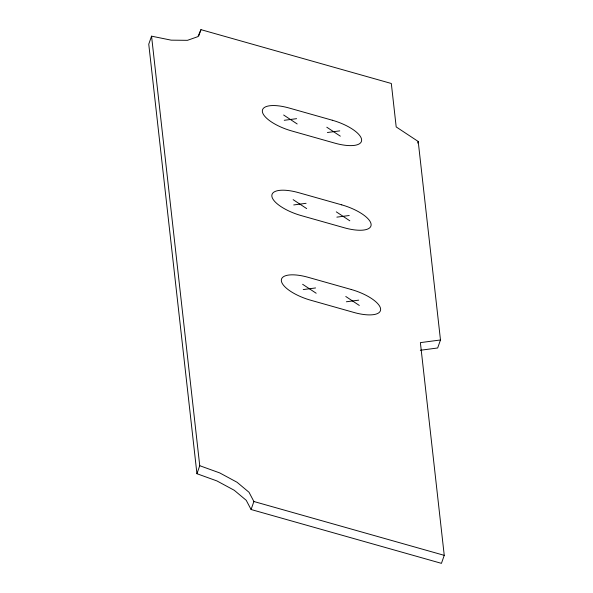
<?xml version="1.0" encoding="UTF-8"?>
<svg xmlns="http://www.w3.org/2000/svg" width="593" height="593" viewBox="0 0 593 593"><rect width="100%" height="100%" fill="white"/><g stroke="black" fill="none" stroke-linecap="round" stroke-linejoin="round"><path stroke-width="0.89" d="M151.556 36.166L148.754 44.171L196.935 473.711L216.927 480.93L234.235 490.263L246.228 500.299L251.084 509.513L441.444 563.35L444.246 555.345L420.385 342.628L440.48 339.974L418.213 141.482L396.191 126.924L391.321 83.487L200.96 29.65L197.929 36.633L187.47 40.324L171.192 40.161L151.556 36.166L199.737 465.705L196.935 473.711M198.714 36.054L200.96 29.65M251.084 509.513L253.886 501.508L249.038 492.294L237.044 482.257L219.729 472.917L199.737 465.705M417.65 143.083L418.213 141.482M440.48 339.974L437.671 347.98L420.326 350.27M284.24 120.297L296.589 118.674M327.388 132.506L339.737 130.875M293.735 204.941L306.084 203.31M336.876 217.142L349.225 215.511M303.223 289.577L315.572 287.946M346.371 301.778L358.721 300.147M253.886 501.508L444.246 555.345M326.787 127.213L340.33 136.16M283.647 115.012L297.182 123.959M336.283 211.849L349.826 220.804M293.135 199.648L306.677 208.603M345.778 296.493L359.314 305.439M302.63 284.292L316.173 293.238M332.273 120.223L289.125 108.022A29.517 10.548 19.3 0 0 262.365 111.558A29.517 10.548 19.3 0 0 291.697 130.949L334.845 143.15A29.517 10.548 19.3 0 0 361.604 139.622A29.517 10.548 19.3 0 0 332.273 120.223M341.768 204.867L298.62 192.666A29.517 10.548 19.3 0 0 271.861 196.194A29.517 10.548 19.3 0 0 301.192 215.585L344.34 227.786A29.517 10.548 19.3 0 0 371.099 224.258A29.517 10.548 19.3 0 0 341.768 204.867M351.264 289.503L308.115 277.302A29.517 10.548 19.3 0 0 281.356 280.83A29.517 10.548 19.3 0 0 310.688 300.221L353.836 312.429A29.517 10.548 19.3 0 0 380.595 308.894A29.517 10.548 19.3 0 0 351.264 289.503"/></g></svg>
